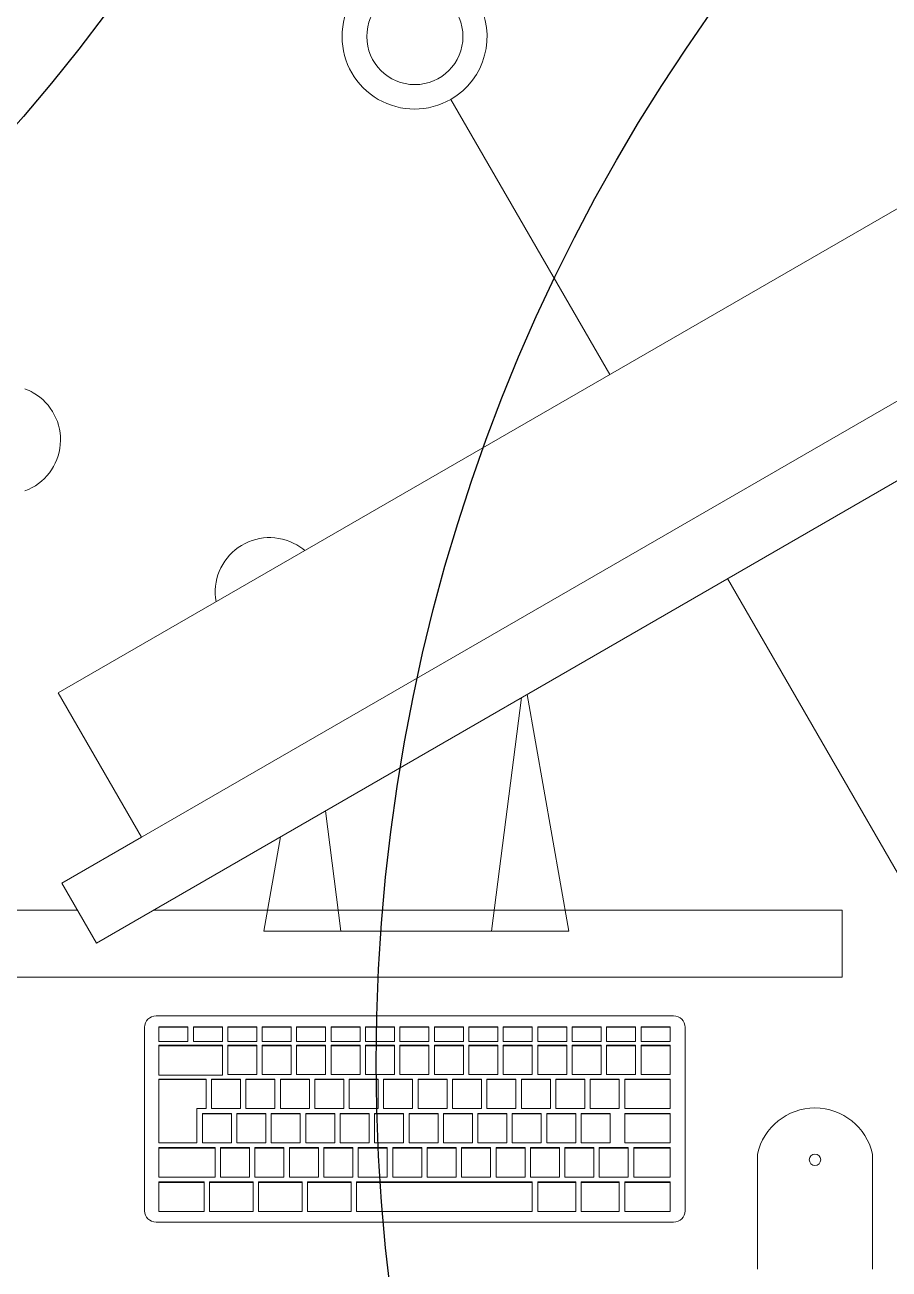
# Model space of a CAD drawing. Header units: millimetres. Extents: x 155920 to 295199, y -4084 to 97293.
# Drawn here: x 185353 to 185830, y 20042 to 20728 of the extents above; entities that cross this region are included whole.
import ezdxf

# ---------------------------------------------------------------- set-up
doc = ezdxf.new("R2010")
doc.units = ezdxf.units.MM
doc.header["$MEASUREMENT"] = 0
for name, color, linetype, lineweight in [('A-GENM', 8, 'CONTINUOUS', 9), ('E-ELEC-EQPM', 8, 'CONTINUOUS', 9), ('I-FURN', 8, 'CONTINUOUS', 9)]:
    doc.layers.add(name, color=color, linetype=linetype, lineweight=lineweight)
doc.layers.add('Social Distancing', color=7, linetype='CONTINUOUS')

msp = doc.modelspace()

# ---------------------------------------------------------------- linework, layer by layer
at = {"layer": 'A-GENM'}
for p, q in [((185419.12, 20073.77), (185419.12, 20174.93)), ((185425.47, 20181.28), (185711.01, 20181.28)), ((185427.01, 20175.29), (185443.01, 20175.29)), ((185427.01, 20175.02), (185427.01, 20175.29)), ((185443.01, 20175.02), (185427.01, 20175.02)), ((185427.01, 20175.02), (185427.01, 20167.04)), ((185443.01, 20175.02), (185443.01, 20175.29)), ((185443.01, 20167.04), (185443.01, 20175.02)), ((185446.01, 20175.29), (185462.01, 20175.29)), ((185446.01, 20175.02), (185446.01, 20175.29)), ((185462.01, 20175.02), (185446.01, 20175.02)), ((185446.01, 20175.02), (185446.01, 20167.04)), ((185462.01, 20175.02), (185462.01, 20175.29)), ((185462.01, 20167.04), (185462.01, 20175.02)), ((185465.01, 20175.29), (185481.01, 20175.29)), ((185465.01, 20175.02), (185465.01, 20175.29)), ((185481.01, 20175.02), (185465.01, 20175.02)), ((185465.01, 20175.02), (185465.01, 20167.04)), ((185481.01, 20175.02), (185481.01, 20175.29)), ((185481.01, 20167.04), (185481.01, 20175.02)), ((185484.01, 20175.29), (185500.01, 20175.29)), ((185484.01, 20175.02), (185484.01, 20175.29)), ((185500.01, 20175.02), (185484.01, 20175.02)), ((185484.01, 20175.02), (185484.01, 20167.04)), ((185500.01, 20175.02), (185500.01, 20175.29)), ((185500.01, 20167.04), (185500.01, 20175.02)), ((185503.01, 20175.29), (185519.01, 20175.29)), ((185503.01, 20175.02), (185503.01, 20175.29)), ((185519.01, 20175.02), (185503.01, 20175.02)), ((185503.01, 20175.02), (185503.01, 20167.04)), ((185519.01, 20175.02), (185519.01, 20175.29)), ((185519.01, 20167.04), (185519.01, 20175.02)), ((185522.01, 20175.29), (185538.01, 20175.29)), ((185522.01, 20175.02), (185522.01, 20175.29)), ((185538.01, 20175.02), (185522.01, 20175.02)), ((185522.01, 20175.02), (185522.01, 20167.04)), ((185538.01, 20175.02), (185538.01, 20175.29)), ((185538.01, 20167.04), (185538.01, 20175.02)), ((185541.01, 20175.29), (185557.01, 20175.29)), ((185541.01, 20175.02), (185541.01, 20175.29)), ((185557.01, 20175.02), (185541.01, 20175.02)), ((185541.01, 20175.02), (185541.01, 20167.04)), ((185557.01, 20175.02), (185557.01, 20175.29)), ((185557.01, 20167.04), (185557.01, 20175.02)), ((185560.01, 20175.29), (185576.01, 20175.29)), ((185560.01, 20175.02), (185560.01, 20175.29)), ((185576.01, 20175.02), (185560.01, 20175.02)), ((185560.01, 20175.02), (185560.01, 20167.04)), ((185576.01, 20175.02), (185576.01, 20175.29)), ((185576.01, 20167.04), (185576.01, 20175.02)), ((185579.01, 20175.29), (185595.01, 20175.29)), ((185579.01, 20175.02), (185579.01, 20175.29)), ((185595.01, 20175.02), (185579.01, 20175.02)), ((185579.01, 20175.02), (185579.01, 20167.04)), ((185595.01, 20175.02), (185595.01, 20175.29)), ((185595.01, 20167.04), (185595.01, 20175.02)), ((185598.01, 20175.29), (185614.01, 20175.29)), ((185598.01, 20175.02), (185598.01, 20175.29)), ((185614.01, 20175.02), (185598.01, 20175.02)), ((185598.01, 20175.02), (185598.01, 20167.04)), ((185614.01, 20175.02), (185614.01, 20175.29)), ((185614.01, 20167.04), (185614.01, 20175.02)), ((185617.01, 20175.29), (185633.01, 20175.29)), ((185617.01, 20175.02), (185617.01, 20175.29)), ((185633.01, 20175.02), (185617.01, 20175.02)), ((185617.01, 20175.02), (185617.01, 20167.04)), ((185633.01, 20175.02), (185633.01, 20175.29)), ((185633.01, 20167.04), (185633.01, 20175.02)), ((185636.01, 20175.29), (185652.01, 20175.29)), ((185636.01, 20175.02), (185636.01, 20175.29)), ((185652.01, 20175.02), (185636.01, 20175.02)), ((185636.01, 20175.02), (185636.01, 20167.04)), ((185652.01, 20175.02), (185652.01, 20175.29)), ((185652.01, 20167.04), (185652.01, 20175.02)), ((185655.01, 20175.29), (185671.01, 20175.29)), ((185655.01, 20175.02), (185655.01, 20175.29)), ((185671.01, 20175.02), (185655.01, 20175.02)), ((185655.01, 20175.02), (185655.01, 20167.04)), ((185671.01, 20175.02), (185671.01, 20175.29)), ((185671.01, 20167.04), (185671.01, 20175.02)), ((185674.01, 20175.29), (185690.01, 20175.29)), ((185674.01, 20175.02), (185674.01, 20175.29)), ((185690.01, 20175.02), (185674.01, 20175.02)), ((185674.01, 20175.02), (185674.01, 20167.04)), ((185690.01, 20175.02), (185690.01, 20175.29)), ((185690.01, 20167.04), (185690.01, 20175.02)), ((185693.01, 20175.29), (185709.01, 20175.29)), ((185693.01, 20175.02), (185693.01, 20175.29)), ((185709.01, 20175.02), (185693.01, 20175.02)), ((185693.01, 20175.02), (185693.01, 20167.04)), ((185709.01, 20175.02), (185709.01, 20175.29)), ((185709.01, 20167.04), (185709.01, 20175.02)), ((185717.36, 20174.93), (185717.36, 20073.77)), ((185427.01, 20167.04), (185443.01, 20167.04)), ((185427.01, 20165.06), (185462.01, 20165.06)), ((185427.01, 20164.78), (185427.01, 20165.06)), ((185462.01, 20164.78), (185427.01, 20164.78)), ((185427.01, 20164.78), (185427.01, 20148.54)), ((185446.01, 20167.04), (185462.01, 20167.04)), ((185462.01, 20164.78), (185462.01, 20165.06)), ((185462.01, 20148.54), (185462.01, 20164.78)), ((185465.01, 20167.04), (185481.01, 20167.04)), ((185465.01, 20165.06), (185481.01, 20165.06)), ((185465.01, 20164.78), (185465.01, 20165.06)), ((185481.01, 20164.78), (185465.01, 20164.78)), ((185465.01, 20164.78), (185465.01, 20148.82)), ((185481.01, 20164.78), (185481.01, 20165.06)), ((185481.01, 20148.82), (185481.01, 20164.78)), ((185484.01, 20167.04), (185500.01, 20167.04)), ((185484.01, 20165.06), (185500.01, 20165.06)), ((185484.01, 20164.78), (185484.01, 20165.06)), ((185500.01, 20164.78), (185484.01, 20164.78)), ((185484.01, 20164.78), (185484.01, 20148.82)), ((185500.01, 20164.78), (185500.01, 20165.06)), ((185500.01, 20148.82), (185500.01, 20164.78)), ((185503.01, 20167.04), (185519.01, 20167.04)), ((185503.01, 20165.06), (185519.01, 20165.06)), ((185503.01, 20164.78), (185503.01, 20165.06)), ((185519.01, 20164.78), (185503.01, 20164.78)), ((185503.01, 20164.78), (185503.01, 20148.82)), ((185519.01, 20164.78), (185519.01, 20165.06)), ((185519.01, 20148.82), (185519.01, 20164.78)), ((185522.01, 20167.04), (185538.01, 20167.04)), ((185522.01, 20165.06), (185538.01, 20165.06)), ((185522.01, 20164.78), (185522.01, 20165.06)), ((185538.01, 20164.78), (185522.01, 20164.78)), ((185522.01, 20164.78), (185522.01, 20148.82)), ((185538.01, 20164.78), (185538.01, 20165.06)), ((185538.01, 20148.82), (185538.01, 20164.78)), ((185541.01, 20167.04), (185557.01, 20167.04)), ((185541.01, 20165.06), (185557.01, 20165.06)), ((185541.01, 20164.78), (185541.01, 20165.06)), ((185557.01, 20164.78), (185541.01, 20164.78)), ((185541.01, 20164.78), (185541.01, 20148.82)), ((185557.01, 20164.78), (185557.01, 20165.06)), ((185557.01, 20148.82), (185557.01, 20164.78)), ((185560.01, 20167.04), (185576.01, 20167.04)), ((185560.01, 20165.06), (185576.01, 20165.06)), ((185560.01, 20164.78), (185560.01, 20165.06)), ((185576.01, 20164.78), (185560.01, 20164.78)), ((185560.01, 20164.78), (185560.01, 20148.82)), ((185576.01, 20164.78), (185576.01, 20165.06)), ((185576.01, 20148.82), (185576.01, 20164.78)), ((185579.01, 20167.04), (185595.01, 20167.04)), ((185579.01, 20165.06), (185595.01, 20165.06)), ((185579.01, 20164.78), (185579.01, 20165.06)), ((185595.01, 20164.78), (185579.01, 20164.78)), ((185579.01, 20164.78), (185579.01, 20148.82)), ((185595.01, 20164.78), (185595.01, 20165.06)), ((185595.01, 20148.82), (185595.01, 20164.78)), ((185598.01, 20167.04), (185614.01, 20167.04)), ((185598.01, 20165.06), (185614.01, 20165.06)), ((185598.01, 20164.78), (185598.01, 20165.06)), ((185614.01, 20164.78), (185598.01, 20164.78)), ((185598.01, 20164.78), (185598.01, 20148.82)), ((185614.01, 20164.78), (185614.01, 20165.06)), ((185614.01, 20148.82), (185614.01, 20164.78)), ((185617.01, 20167.04), (185633.01, 20167.04)), ((185617.01, 20165.06), (185633.01, 20165.06)), ((185617.01, 20164.78), (185617.01, 20165.06)), ((185633.01, 20164.78), (185617.01, 20164.78)), ((185617.01, 20164.78), (185617.01, 20148.82)), ((185633.01, 20164.78), (185633.01, 20165.06)), ((185633.01, 20148.82), (185633.01, 20164.78)), ((185636.01, 20167.04), (185652.01, 20167.04)), ((185636.01, 20165.06), (185652.01, 20165.06)), ((185636.01, 20164.78), (185636.01, 20165.06)), ((185652.01, 20164.78), (185636.01, 20164.78)), ((185636.01, 20164.78), (185636.01, 20148.82)), ((185652.01, 20164.78), (185652.01, 20165.06)), ((185652.01, 20148.82), (185652.01, 20164.78)), ((185655.01, 20167.04), (185671.01, 20167.04)), ((185655.01, 20165.06), (185671.01, 20165.06)), ((185655.01, 20164.78), (185655.01, 20165.06)), ((185671.01, 20164.78), (185655.01, 20164.78)), ((185655.01, 20164.78), (185655.01, 20148.82)), ((185671.01, 20164.78), (185671.01, 20165.06)), ((185671.01, 20148.82), (185671.01, 20164.78)), ((185674.01, 20167.04), (185690.01, 20167.04)), ((185674.01, 20165.06), (185690.01, 20165.06)), ((185674.01, 20164.78), (185674.01, 20165.06)), ((185690.01, 20164.78), (185674.01, 20164.78)), ((185674.01, 20164.78), (185674.01, 20148.82)), ((185690.01, 20164.78), (185690.01, 20165.06)), ((185690.01, 20148.82), (185690.01, 20164.78)), ((185693.01, 20167.04), (185709.01, 20167.04)), ((185693.01, 20165.06), (185709.01, 20165.06)), ((185693.01, 20164.78), (185693.01, 20165.06)), ((185709.01, 20164.78), (185693.01, 20164.78)), ((185693.01, 20164.78), (185693.01, 20148.82)), ((185709.01, 20164.78), (185709.01, 20165.06)), ((185709.01, 20148.82), (185709.01, 20164.78)), ((185427.01, 20148.54), (185462.01, 20148.54)), ((185465.01, 20148.82), (185481.01, 20148.82)), ((185484.01, 20148.82), (185500.01, 20148.82)), ((185503.01, 20148.82), (185519.01, 20148.82)), ((185522.01, 20148.82), (185538.01, 20148.82)), ((185541.01, 20148.82), (185557.01, 20148.82)), ((185560.01, 20148.82), (185576.01, 20148.82)), ((185579.01, 20148.82), (185595.01, 20148.82)), ((185598.01, 20148.82), (185614.01, 20148.82)), ((185617.01, 20148.82), (185633.01, 20148.82)), ((185636.01, 20148.82), (185652.01, 20148.82)), ((185655.01, 20148.82), (185671.01, 20148.82)), ((185674.01, 20148.82), (185690.01, 20148.82)), ((185693.01, 20148.82), (185709.01, 20148.82)), ((185427.01, 20146.41), (185453.01, 20146.41)), ((185427.01, 20146.13), (185427.01, 20146.41)), ((185453.01, 20146.13), (185427.01, 20146.13)), ((185427.01, 20146.13), (185427.01, 20111.24)), ((185453.01, 20146.13), (185453.01, 20146.41)), ((185453.01, 20130.17), (185453.01, 20146.13)), ((185456.01, 20146.41), (185472.01, 20146.41)), ((185456.01, 20146.13), (185456.01, 20146.41)), ((185472.01, 20146.13), (185456.01, 20146.13)), ((185456.01, 20146.13), (185456.01, 20130.17)), ((185472.01, 20146.13), (185472.01, 20146.41)), ((185472.01, 20130.17), (185472.01, 20146.13)), ((185475.01, 20146.41), (185491.01, 20146.41)), ((185475.01, 20146.13), (185475.01, 20146.41)), ((185491.01, 20146.13), (185475.01, 20146.13)), ((185475.01, 20146.13), (185475.01, 20130.17)), ((185491.01, 20146.13), (185491.01, 20146.41)), ((185491.01, 20130.17), (185491.01, 20146.13)), ((185494.01, 20146.41), (185510.01, 20146.41)), ((185494.01, 20146.13), (185494.01, 20146.41)), ((185510.01, 20146.13), (185494.01, 20146.13)), ((185494.01, 20146.13), (185494.01, 20130.17)), ((185510.01, 20146.13), (185510.01, 20146.41)), ((185510.01, 20130.17), (185510.01, 20146.13)), ((185513.01, 20146.41), (185529.01, 20146.41)), ((185513.01, 20146.13), (185513.01, 20146.41)), ((185529.01, 20146.13), (185513.01, 20146.13)), ((185513.01, 20146.13), (185513.01, 20130.17)), ((185529.01, 20146.13), (185529.01, 20146.41)), ((185529.01, 20130.17), (185529.01, 20146.13)), ((185532.01, 20146.41), (185548.01, 20146.41)), ((185532.01, 20146.13), (185532.01, 20146.41)), ((185548.01, 20146.13), (185532.01, 20146.13)), ((185532.01, 20146.13), (185532.01, 20130.17)), ((185548.01, 20146.13), (185548.01, 20146.41)), ((185548.01, 20130.17), (185548.01, 20146.13)), ((185551.01, 20146.41), (185567.01, 20146.41)), ((185551.01, 20146.13), (185551.01, 20146.41)), ((185567.01, 20146.13), (185551.01, 20146.13)), ((185551.01, 20146.13), (185551.01, 20130.17)), ((185567.01, 20146.13), (185567.01, 20146.41)), ((185567.01, 20130.17), (185567.01, 20146.13)), ((185570.01, 20146.41), (185586.01, 20146.41)), ((185570.01, 20146.13), (185570.01, 20146.41)), ((185586.01, 20146.13), (185570.01, 20146.13)), ((185570.01, 20146.13), (185570.01, 20130.17)), ((185586.01, 20146.13), (185586.01, 20146.41)), ((185586.01, 20130.17), (185586.01, 20146.13)), ((185589.01, 20146.41), (185605.01, 20146.41)), ((185589.01, 20146.13), (185589.01, 20146.41)), ((185605.01, 20146.13), (185589.01, 20146.13)), ((185589.01, 20146.13), (185589.01, 20130.17)), ((185605.01, 20146.13), (185605.01, 20146.41)), ((185605.01, 20130.17), (185605.01, 20146.13)), ((185608.01, 20146.41), (185624.01, 20146.41)), ((185608.01, 20146.13), (185608.01, 20146.41)), ((185624.01, 20146.13), (185608.01, 20146.13)), ((185608.01, 20146.13), (185608.01, 20130.17)), ((185624.01, 20146.13), (185624.01, 20146.41)), ((185624.01, 20130.17), (185624.01, 20146.13)), ((185627.01, 20146.41), (185643.01, 20146.41)), ((185627.01, 20146.13), (185627.01, 20146.41)), ((185643.01, 20146.13), (185627.01, 20146.13)), ((185627.01, 20146.13), (185627.01, 20130.17)), ((185643.01, 20146.13), (185643.01, 20146.41)), ((185643.01, 20130.17), (185643.01, 20146.13)), ((185646.01, 20146.41), (185662.01, 20146.41)), ((185646.01, 20146.13), (185646.01, 20146.41)), ((185662.01, 20146.13), (185646.01, 20146.13)), ((185646.01, 20146.13), (185646.01, 20130.17)), ((185662.01, 20146.13), (185662.01, 20146.41)), ((185662.01, 20130.17), (185662.01, 20146.13)), ((185665.01, 20146.41), (185681.01, 20146.41)), ((185665.01, 20146.13), (185665.01, 20146.41)), ((185681.01, 20146.13), (185665.01, 20146.13)), ((185665.01, 20146.13), (185665.01, 20130.17)), ((185681.01, 20146.13), (185681.01, 20146.41)), ((185681.01, 20130.17), (185681.01, 20146.13)), ((185684.01, 20146.41), (185709.01, 20146.41)), ((185684.01, 20146.13), (185684.01, 20146.41)), ((185709.01, 20146.13), (185684.01, 20146.13)), ((185684.01, 20146.13), (185684.01, 20130.19)), ((185709.01, 20146.13), (185709.01, 20146.41)), ((185709.01, 20130.19), (185709.01, 20146.13)), ((185448.01, 20111.24), (185448.01, 20130.17)), ((185448.01, 20130.17), (185453.01, 20130.17)), ((185451.01, 20127.48), (185467.01, 20127.48)), ((185451.01, 20127.2), (185451.01, 20127.48)), ((185467.01, 20127.2), (185451.01, 20127.2)), ((185451.01, 20127.2), (185451.01, 20111.24)), ((185456.01, 20130.17), (185472.01, 20130.17)), ((185467.01, 20127.2), (185467.01, 20127.48)), ((185467.01, 20111.24), (185467.01, 20127.2)), ((185470.01, 20127.48), (185486.01, 20127.48)), ((185470.01, 20127.2), (185470.01, 20127.48)), ((185486.01, 20127.2), (185470.01, 20127.2)), ((185470.01, 20127.2), (185470.01, 20111.24)), ((185475.01, 20130.17), (185491.01, 20130.17)), ((185486.01, 20127.2), (185486.01, 20127.48)), ((185486.01, 20111.24), (185486.01, 20127.2)), ((185489.01, 20127.48), (185505.01, 20127.48)), ((185489.01, 20127.2), (185489.01, 20127.48)), ((185505.01, 20127.2), (185489.01, 20127.2)), ((185489.01, 20127.2), (185489.01, 20111.24)), ((185494.01, 20130.17), (185510.01, 20130.17)), ((185505.01, 20127.2), (185505.01, 20127.48)), ((185505.01, 20111.24), (185505.01, 20127.2)), ((185508.01, 20127.48), (185524.01, 20127.48)), ((185508.01, 20127.2), (185508.01, 20127.48)), ((185524.01, 20127.2), (185508.01, 20127.2)), ((185508.01, 20127.2), (185508.01, 20111.24)), ((185513.01, 20130.17), (185529.01, 20130.17)), ((185524.01, 20127.2), (185524.01, 20127.48)), ((185524.01, 20111.24), (185524.01, 20127.2)), ((185527.01, 20127.48), (185543.01, 20127.48)), ((185527.01, 20127.2), (185527.01, 20127.48)), ((185543.01, 20127.2), (185527.01, 20127.2)), ((185527.01, 20127.2), (185527.01, 20111.24)), ((185532.01, 20130.17), (185548.01, 20130.17)), ((185543.01, 20127.2), (185543.01, 20127.48)), ((185543.01, 20111.24), (185543.01, 20127.2)), ((185546.01, 20127.48), (185562.01, 20127.48)), ((185546.01, 20127.2), (185546.01, 20127.48)), ((185562.01, 20127.2), (185546.01, 20127.2)), ((185546.01, 20127.2), (185546.01, 20111.24)), ((185551.01, 20130.17), (185567.01, 20130.17)), ((185562.01, 20127.2), (185562.01, 20127.48)), ((185562.01, 20111.24), (185562.01, 20127.2)), ((185565.01, 20127.48), (185581.01, 20127.48)), ((185565.01, 20127.2), (185565.01, 20127.48)), ((185581.01, 20127.2), (185565.01, 20127.2)), ((185565.01, 20127.2), (185565.01, 20111.24)), ((185570.01, 20130.17), (185586.01, 20130.17)), ((185581.01, 20127.2), (185581.01, 20127.48)), ((185581.01, 20111.24), (185581.01, 20127.2)), ((185584.01, 20127.48), (185600.01, 20127.48)), ((185584.01, 20127.2), (185584.01, 20127.48)), ((185600.01, 20127.2), (185584.01, 20127.2)), ((185584.01, 20127.2), (185584.01, 20111.24)), ((185589.01, 20130.17), (185605.01, 20130.17)), ((185600.01, 20127.2), (185600.01, 20127.48)), ((185600.01, 20111.24), (185600.01, 20127.2)), ((185603.01, 20127.48), (185619.01, 20127.48)), ((185603.01, 20127.2), (185603.01, 20127.48)), ((185619.01, 20127.2), (185603.01, 20127.2)), ((185603.01, 20127.2), (185603.01, 20111.24)), ((185608.01, 20130.17), (185624.01, 20130.17)), ((185619.01, 20127.2), (185619.01, 20127.48)), ((185619.01, 20111.24), (185619.01, 20127.2)), ((185622.01, 20127.48), (185638.01, 20127.48)), ((185622.01, 20127.2), (185622.01, 20127.48)), ((185638.01, 20127.2), (185622.01, 20127.2)), ((185622.01, 20127.2), (185622.01, 20111.24)), ((185627.01, 20130.17), (185643.01, 20130.17)), ((185638.01, 20127.2), (185638.01, 20127.48)), ((185638.01, 20111.24), (185638.01, 20127.2)), ((185641.01, 20127.48), (185657.01, 20127.48)), ((185641.01, 20127.2), (185641.01, 20127.48)), ((185657.01, 20127.2), (185641.01, 20127.2)), ((185641.01, 20127.2), (185641.01, 20111.24)), ((185646.01, 20130.17), (185662.01, 20130.17)), ((185657.01, 20127.2), (185657.01, 20127.48)), ((185657.01, 20111.24), (185657.01, 20127.2)), ((185660.01, 20127.48), (185676.01, 20127.48)), ((185660.01, 20127.2), (185660.01, 20127.48)), ((185676.01, 20127.2), (185660.01, 20127.2)), ((185660.01, 20127.2), (185660.01, 20111.24)), ((185665.01, 20130.17), (185681.01, 20130.17)), ((185676.01, 20127.2), (185676.01, 20127.48)), ((185676.01, 20111.24), (185676.01, 20127.2)), ((185684.01, 20130.19), (185709.01, 20130.19)), ((185684.01, 20127.48), (185709.01, 20127.48)), ((185684.01, 20127.2), (185684.01, 20127.48)), ((185709.01, 20127.2), (185684.01, 20127.2)), ((185684.01, 20127.2), (185684.01, 20111.26)), ((185709.01, 20127.2), (185709.01, 20127.48)), ((185709.01, 20111.26), (185709.01, 20127.2)), ((185427.01, 20111.24), (185448.01, 20111.24)), ((185427.01, 20108.55), (185458.01, 20108.55)), ((185427.01, 20108.27), (185427.01, 20108.55)), ((185458.01, 20108.27), (185427.01, 20108.27)), ((185427.01, 20108.27), (185427.01, 20092.31)), ((185451.01, 20111.24), (185467.01, 20111.24)), ((185458.01, 20108.27), (185458.01, 20108.55)), ((185458.01, 20092.31), (185458.01, 20108.27)), ((185461.01, 20108.55), (185477.01, 20108.55)), ((185461.01, 20108.27), (185461.01, 20108.55)), ((185477.01, 20108.27), (185461.01, 20108.27)), ((185461.01, 20108.27), (185461.01, 20092.31)), ((185470.01, 20111.24), (185486.01, 20111.24)), ((185477.01, 20108.27), (185477.01, 20108.55)), ((185477.01, 20092.31), (185477.01, 20108.27)), ((185480.01, 20108.55), (185496.01, 20108.55)), ((185480.01, 20108.27), (185480.01, 20108.55)), ((185496.01, 20108.27), (185480.01, 20108.27)), ((185480.01, 20108.27), (185480.01, 20092.31)), ((185489.01, 20111.24), (185505.01, 20111.24)), ((185496.01, 20108.27), (185496.01, 20108.55)), ((185496.01, 20092.31), (185496.01, 20108.27)), ((185499.01, 20108.55), (185515.01, 20108.55)), ((185499.01, 20108.27), (185499.01, 20108.55)), ((185515.01, 20108.27), (185499.01, 20108.27)), ((185499.01, 20108.27), (185499.01, 20092.31)), ((185508.01, 20111.24), (185524.01, 20111.24)), ((185515.01, 20108.27), (185515.01, 20108.55)), ((185515.01, 20092.31), (185515.01, 20108.27)), ((185518.01, 20108.55), (185534.01, 20108.55)), ((185518.01, 20108.27), (185518.01, 20108.55)), ((185534.01, 20108.27), (185518.01, 20108.27)), ((185518.01, 20108.27), (185518.01, 20092.31)), ((185527.01, 20111.24), (185543.01, 20111.24)), ((185534.01, 20108.27), (185534.01, 20108.55)), ((185534.01, 20092.31), (185534.01, 20108.27)), ((185537.01, 20108.55), (185553.01, 20108.55)), ((185537.01, 20108.27), (185537.01, 20108.55)), ((185553.01, 20108.27), (185537.01, 20108.27)), ((185537.01, 20108.27), (185537.01, 20092.31)), ((185546.01, 20111.24), (185562.01, 20111.24)), ((185553.01, 20108.27), (185553.01, 20108.55)), ((185553.01, 20092.31), (185553.01, 20108.27)), ((185556.01, 20108.55), (185572.01, 20108.55)), ((185556.01, 20108.27), (185556.01, 20108.55)), ((185572.01, 20108.27), (185556.01, 20108.27)), ((185556.01, 20108.27), (185556.01, 20092.31)), ((185565.01, 20111.24), (185581.01, 20111.24)), ((185572.01, 20108.27), (185572.01, 20108.55)), ((185572.01, 20092.31), (185572.01, 20108.27)), ((185575.01, 20108.55), (185591.01, 20108.55)), ((185575.01, 20108.27), (185575.01, 20108.55)), ((185591.01, 20108.27), (185575.01, 20108.27)), ((185575.01, 20108.27), (185575.01, 20092.31)), ((185584.01, 20111.24), (185600.01, 20111.24)), ((185591.01, 20108.27), (185591.01, 20108.55)), ((185591.01, 20092.31), (185591.01, 20108.27)), ((185594.01, 20108.55), (185610.01, 20108.55)), ((185594.01, 20108.27), (185594.01, 20108.55)), ((185610.01, 20108.27), (185594.01, 20108.27)), ((185594.01, 20108.27), (185594.01, 20092.31)), ((185603.01, 20111.24), (185619.01, 20111.24)), ((185610.01, 20108.27), (185610.01, 20108.55)), ((185610.01, 20092.31), (185610.01, 20108.27)), ((185613.01, 20108.55), (185629.01, 20108.55)), ((185613.01, 20108.27), (185613.01, 20108.55)), ((185629.01, 20108.27), (185613.01, 20108.27)), ((185613.01, 20108.27), (185613.01, 20092.31)), ((185622.01, 20111.24), (185638.01, 20111.24)), ((185629.01, 20108.27), (185629.01, 20108.55)), ((185629.01, 20092.31), (185629.01, 20108.27)), ((185632.01, 20108.55), (185648.01, 20108.55)), ((185632.01, 20108.27), (185632.01, 20108.55)), ((185648.01, 20108.27), (185632.01, 20108.27)), ((185632.01, 20108.27), (185632.01, 20092.31)), ((185641.01, 20111.24), (185657.01, 20111.24)), ((185648.01, 20108.27), (185648.01, 20108.55)), ((185648.01, 20092.31), (185648.01, 20108.27)), ((185651.01, 20108.55), (185667.01, 20108.55)), ((185651.01, 20108.27), (185651.01, 20108.55)), ((185667.01, 20108.27), (185651.01, 20108.27)), ((185651.01, 20108.27), (185651.01, 20092.31)), ((185660.01, 20111.24), (185676.01, 20111.24)), ((185667.01, 20108.27), (185667.01, 20108.55)), ((185667.01, 20092.31), (185667.01, 20108.27)), ((185670.01, 20108.55), (185686.01, 20108.55)), ((185670.01, 20108.27), (185670.01, 20108.55)), ((185686.01, 20108.27), (185670.01, 20108.27)), ((185670.01, 20108.27), (185670.01, 20092.31)), ((185684.01, 20111.26), (185709.01, 20111.26)), ((185686.01, 20108.27), (185686.01, 20108.55)), ((185686.01, 20092.31), (185686.01, 20108.27)), ((185689.01, 20108.55), (185709.01, 20108.55)), ((185689.01, 20108.27), (185689.01, 20108.55)), ((185709.01, 20108.27), (185689.01, 20108.27)), ((185689.01, 20108.27), (185689.01, 20092.33)), ((185709.01, 20108.27), (185709.01, 20108.55)), ((185709.01, 20092.33), (185709.01, 20108.27)), ((185757.24, 20105.04), (185757.24, 20041.54)), ((185820.74, 20041.54), (185820.74, 20105.04)), ((185427.01, 20092.31), (185458.01, 20092.31)), ((185461.01, 20092.31), (185477.01, 20092.31)), ((185480.01, 20092.31), (185496.01, 20092.31)), ((185499.01, 20092.31), (185515.01, 20092.31)), ((185518.01, 20092.31), (185534.01, 20092.31)), ((185537.01, 20092.31), (185553.01, 20092.31)), ((185556.01, 20092.31), (185572.01, 20092.31)), ((185575.01, 20092.31), (185591.01, 20092.31)), ((185594.01, 20092.31), (185610.01, 20092.31)), ((185613.01, 20092.31), (185629.01, 20092.31)), ((185632.01, 20092.31), (185648.01, 20092.31)), ((185651.01, 20092.31), (185667.01, 20092.31)), ((185670.01, 20092.31), (185686.01, 20092.31)), ((185689.01, 20092.33), (185709.01, 20092.33)), ((185427.01, 20089.62), (185452.01, 20089.62)), ((185427.01, 20089.35), (185427.01, 20089.62)), ((185452.01, 20089.35), (185427.01, 20089.35)), ((185427.01, 20089.35), (185427.01, 20073.41)), ((185452.01, 20089.35), (185452.01, 20089.62)), ((185452.01, 20073.41), (185452.01, 20089.35)), ((185455.01, 20089.62), (185479.01, 20089.62)), ((185455.01, 20089.35), (185455.01, 20089.62)), ((185479.01, 20089.35), (185455.01, 20089.35)), ((185455.01, 20089.35), (185455.01, 20073.41)), ((185479.01, 20089.35), (185479.01, 20089.62)), ((185479.01, 20073.41), (185479.01, 20089.35)), ((185482.01, 20089.62), (185506.01, 20089.62)), ((185482.01, 20089.35), (185482.01, 20089.62)), ((185506.01, 20089.35), (185482.01, 20089.35)), ((185482.01, 20089.35), (185482.01, 20073.41)), ((185506.01, 20089.35), (185506.01, 20089.62)), ((185506.01, 20073.41), (185506.01, 20089.35)), ((185509.01, 20089.62), (185533.01, 20089.62)), ((185509.01, 20089.35), (185509.01, 20089.62)), ((185533.01, 20089.35), (185509.01, 20089.35)), ((185509.01, 20089.35), (185509.01, 20073.41)), ((185533.01, 20089.35), (185533.01, 20089.62)), ((185533.01, 20073.41), (185533.01, 20089.35)), ((185536.01, 20089.62), (185633.01, 20089.62)), ((185536.01, 20089.35), (185536.01, 20089.62)), ((185633.01, 20089.35), (185536.01, 20089.35)), ((185536.01, 20089.35), (185536.01, 20073.41)), ((185633.01, 20089.35), (185633.01, 20089.62)), ((185633.01, 20073.41), (185633.01, 20089.35)), ((185636.01, 20089.62), (185657.01, 20089.62)), ((185636.01, 20089.35), (185636.01, 20089.62)), ((185657.01, 20089.35), (185636.01, 20089.35)), ((185636.01, 20089.35), (185636.01, 20073.41)), ((185657.01, 20089.35), (185657.01, 20089.62)), ((185657.01, 20073.41), (185657.01, 20089.35)), ((185660.01, 20089.62), (185681.01, 20089.62)), ((185660.01, 20089.35), (185660.01, 20089.62)), ((185681.01, 20089.35), (185660.01, 20089.35)), ((185660.01, 20089.35), (185660.01, 20073.41)), ((185681.01, 20089.35), (185681.01, 20089.62)), ((185681.01, 20073.41), (185681.01, 20089.35)), ((185684.01, 20089.62), (185709.01, 20089.62)), ((185684.01, 20089.35), (185684.01, 20089.62)), ((185709.01, 20089.35), (185684.01, 20089.35)), ((185684.01, 20089.35), (185684.01, 20073.41)), ((185709.01, 20089.35), (185709.01, 20089.62)), ((185709.01, 20073.41), (185709.01, 20089.35)), ((185427.01, 20073.41), (185452.01, 20073.41)), ((185455.01, 20073.41), (185479.01, 20073.41)), ((185482.01, 20073.41), (185506.01, 20073.41)), ((185509.01, 20073.41), (185533.01, 20073.41)), ((185536.01, 20073.41), (185633.01, 20073.41)), ((185636.01, 20073.41), (185657.01, 20073.41)), ((185660.01, 20073.41), (185681.01, 20073.41)), ((185684.01, 20073.41), (185709.01, 20073.41)), ((185711.01, 20067.42), (185425.47, 20067.42))]:
    msp.add_line(p, q, dxfattribs=at)
for centre, radius, start, end in [((185425.47, 20174.93), 6.35, 90, 180), ((185711.01, 20174.93), 6.35, 0, 90), ((185788.99, 20097.89), 32.54, 12.68038, 167.31962), ((185788.99, 20101.88), 3.16, 0, 180), ((185788.99, 20101.88), 3.16, 180, 0), ((185425.47, 20073.77), 6.35, 180, 270), ((185711.01, 20073.77), 6.35, 270, 0)]:
    msp.add_arc(centre, radius, start, end, dxfattribs=at)
at = {"layer": 'E-ELEC-EQPM'}
for p, q in [((185976.34, 20708.62), (185371.5, 20359.42)), ((185976.34, 20708.62), (185371.5, 20359.42)), ((186066.28, 20654.43), (185373.46, 20254.43)), ((185392.51, 20221.43), (186085.33, 20621.43)), ((185392.51, 20221.43), (186085.33, 20621.43)), ((185371.5, 20359.42), (185417.45, 20279.83)), ((185371.5, 20359.42), (185417.45, 20279.83)), ((185417.45, 20279.83), (185373.46, 20254.43)), ((185373.46, 20254.43), (185392.51, 20221.43)), ((185373.46, 20254.43), (185392.51, 20221.43))]:
    msp.add_line(p, q, dxfattribs=at)
at = {"layer": 'I-FURN'}
for p, q in [((185675.74, 20535.06), (185588.07, 20686.9)), ((185588.07, 20686.9), (185675.74, 20535.06)), ((186143.09, 19725.62), (185740.74, 20422.48)), ((185740.74, 20422.48), (186143.09, 19725.62)), ((185610.55, 20227.97), (185627.03, 20356.83)), ((185653.14, 20227.97), (185630.11, 20358.61)), ((185527.42, 20227.97), (185518.92, 20294.41)), ((185494.03, 20280.04), (185484.83, 20227.97)), ((185334.04, 20239.65), (185381.99, 20239.65)), ((185424.07, 20239.65), (185803.94, 20239.65)), ((185803.94, 20239.65), (185803.94, 20202.57)), ((185484.83, 20227.97), (185653.14, 20227.97)), ((185803.94, 20202.57), (185334.04, 20202.57))]:
    msp.add_line(p, q, dxfattribs=at)
for centre, radius, start, end in [((185568.07, 20721.54), 40, 300.00141, 120.00141), ((185568.07, 20721.54), 40, 120.00141, 300.00141), ((185568.24, 20721.53), 26.51, 0, 180), ((185568.24, 20721.53), 26.51, 180, 0), ((185342.7, 20499.04), 30, 60.00282, 69.71478), ((185342.7, 20499.04), 30, 290.28516, 60.00282), ((185488.08, 20415.11), 30, 60.00282, 190.24537), ((185488.08, 20415.11), 30, 49.75455, 60.00282)]:
    msp.add_arc(centre, radius, start, end, dxfattribs=at)
at = {"layer": 'Social Distancing'}
for centre in [(184596.11, 21331.95), (186546.91, 20155.51)]:
    msp.add_circle(centre, 1000, dxfattribs=at)

doc.saveas('drawing.dxf')
